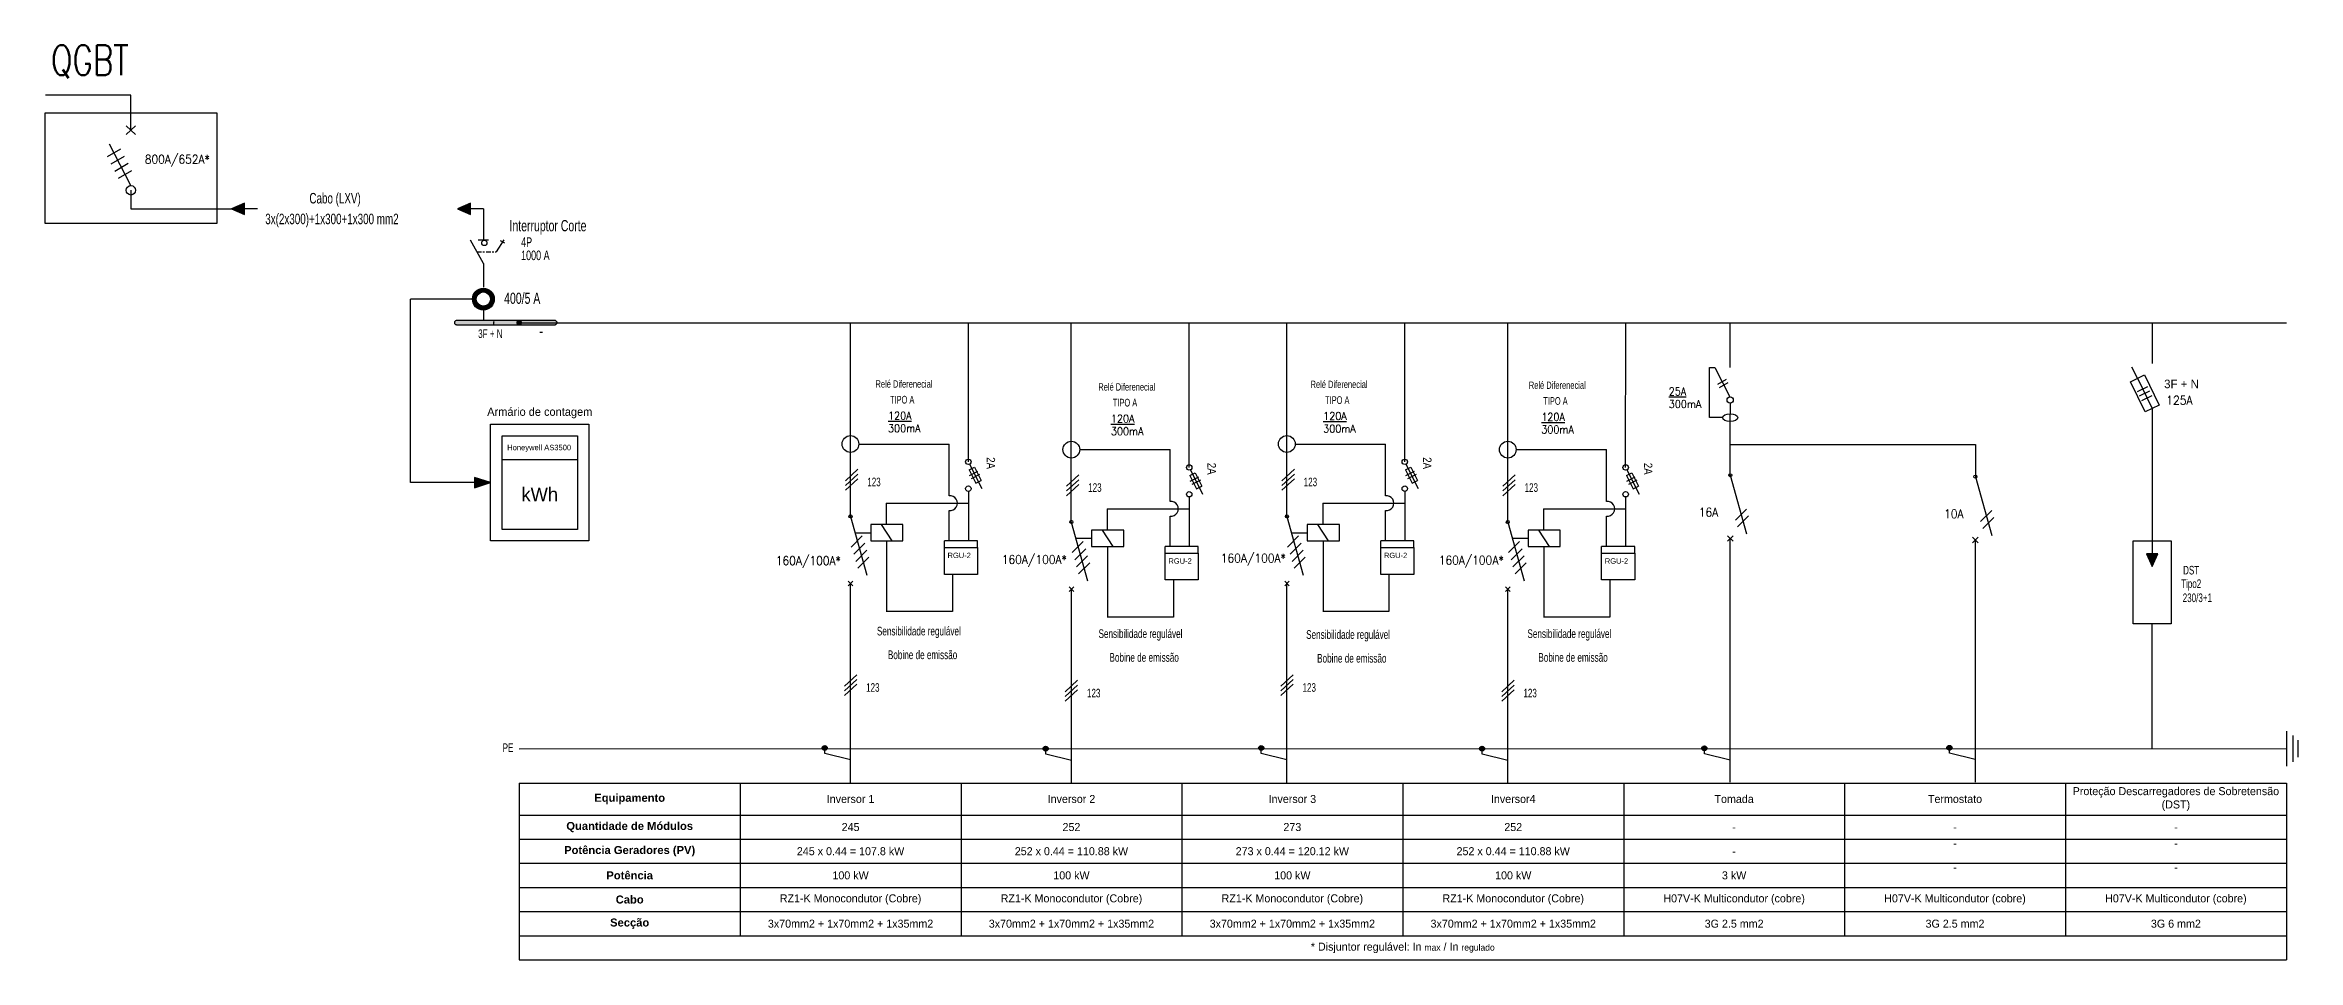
# Model space of a CAD drawing. Header units: millimetres. Extents: x -30551 to 400576, y -38343 to 69927.
# Drawn here: x 259816 to 400576, y 12745 to 69927 of the extents above; entities that cross this region are included whole.
import ezdxf
from ezdxf.enums import TextEntityAlignment as Align

# ---------------------------------------------------------------- set-up
doc = ezdxf.new("R2010")
doc.units = ezdxf.units.MM
doc.linetypes.add('atContinuous2', pattern=[0])
for name, color, linetype in [('326', 7, 'Continuous'), ('Z_entity', 7, 'Continuous'), ('Z_Mask_solid', 7, 'Continuous'), ('Z_rectangle', 7, 'Continuous'), ('Z_solid', 96, 'Continuous'), ('Z_text', 7, 'Continuous')]:
    doc.layers.add(name, color=color, linetype=linetype)
doc.styles.add('avant 1', font='')
doc.styles.add('QTNBCJ+TT111t00', font='', dxfattribs={"height": 0.2})
doc.styles.add('ROMANS', font='ROMANS.shx', dxfattribs={"width": 0.9, "height": 238.125})
doc.styles.get("Standard").update_dxf_attribs({"font": ''})
doc.styles.get('avant 1').set_extended_font_data('ITC Avant Garde Gothic')
doc.styles.get('QTNBCJ+TT111t00').set_extended_font_data('T T 1 1 1t 0 0')
doc.styles.get('Standard').set_extended_font_data('Bahnschrift Light')

# ---------------------------------------------------------------- blocks, each defined once
blk = doc.blocks.new('*T3')
at = {"color": 0, "linetype": 'ByBlock', "lineweight": -2, "transparency": 16777216}
for p, q in [((0, 0), (110409, 0)), ((0, 0), (0, -11059)), ((13801, 0), (13801, -9549)), ((27602, 0), (27602, -9549)), ((41403, 0), (41403, -9549)), ((55204, 0), (55204, -9549)), ((69006, 0), (69006, -9549)), ((82807, 0), (82807, -9549)), ((96608, 0), (96608, -9549)), ((110409, 0), (110409, -11059)), ((0, -2000), (110409, -2000)), ((0, -3510), (110409, -3510)), ((0, -5020), (110409, -5020)), ((0, -6529), (110409, -6529)), ((0, -8039), (110409, -8039)), ((0, -9549), (110409, -9549)), ((0, -11059), (110409, -11059))]:
    blk.add_line(p, q, dxfattribs=at)
at = {"color": 0, "transparency": 16777216, "char_height": 500}
for s, insert, width, attachment_point in [('{\\fArial|b1|i0|c0|p34;Equipamento}', (6901, -1000), 13798.12, 5), ('Inversor 1', (20702, -1000), 13798.12, 5), ('Inversor 2', (34503, -1000), 13798.12, 5), ('Inversor 3', (48304, -1000), 13798.12, 5), ('Inversor4', (62105, -1000), 13798.12, 5), ('Tomada', (75906, -1000), 13798.12, 5), ('Termostato', (89707, -1000), 13798.12, 5), ('Proteção Descarregadores de Sobretensão (DST)', (103508, -1000), 13798.12, 5), ('{\\fArial|b1|i0|c0|p34;Quantidade de Módulos}', (6901, -2755), 13798.12, 5), ('245', (20702, -2755), 13798.12, 5), ('252', (34503, -2755), 13798.12, 5), ('273', (48304, -2755), 13798.12, 5), ('252', (62105, -2755), 13798.12, 5), ('-', (75906, -2755), 13798.12, 5), ('-', (89707, -2755), 13798.12, 5), ('-', (103508, -2755), 13798.12, 5), ('{\\fArial|b1|i0|c0|p34;Potência Geradores (PV)}', (6901, -4265), 13798.12, 5), ('245 x 0.44 = 107.8 kW', (20702, -4265), 13798.12, 5), ('252 x 0.44 = 110.88 kW', (34503, -4265), 13798.12, 5), ('273 x 0.44 = 120.12 kW', (48304, -4265), 13798.12, 5), ('252 x 0.44 = 110.88 kW', (62105, -4265), 13798.12, 5), ('-', (89707, -3511), 13798.12, 2), ('-', (103508, -3511), 13798.12, 2), ('{\\fArial|b1|i0|c0|p34;Potência}', (6901, -5774), 13798.12, 5), ('100 kW', (20702, -5774), 13798.12, 5), ('100 kW', (34503, -5774), 13798.12, 5), ('100 kW', (48304, -5774), 13798.12, 5), ('100 kW', (62105, -5774), 13798.12, 5), ('3 kW', (75906, -5774), 13798.12, 5), ('-', (75906, -4265), 13798.12, 5), ('-', (89707, -5021), 13798.12, 2), ('-', (103508, -5021), 13798.12, 2), ('{\\fArial|b1|i0|c0|p34;Cabo}', (6901, -7284), 13798.12, 5), ('RZ1-K Monocondutor (Cobre)', (20702, -7284), 13798.12, 5), ('RZ1-K Monocondutor (Cobre)', (34503, -7284), 13798.12, 5), ('RZ1-K Monocondutor (Cobre)', (48304, -7284), 13798.12, 5), ('RZ1-K Monocondutor (Cobre)', (62105, -7284), 13798.12, 5), ('H07V-K Multicondutor (cobre)', (75906, -7284), 13798.12, 5), ('H07V-K Multicondutor (cobre)', (89707, -7284), 13798.12, 5), ('H07V-K Multicondutor (cobre)', (103508, -7284), 13798.12, 5), ('{\\fArial|b1|i0|c0|p34;Secção}', (6901, -8794), 13798.12, 5), ('3x70mm2 + 1x70mm2 + 1x35mm2 ', (20702, -8794), 13798.12, 5), ('3x70mm2 + 1x70mm2 + 1x35mm2 ', (34503, -8794), 13798.12, 5), ('3x70mm2 + 1x70mm2 + 1x35mm2 ', (48304, -8794), 13798.12, 5), ('3x70mm2 + 1x70mm2 + 1x35mm2 ', (62105, -8794), 13798.12, 5), ('3G 2.5 mm2', (75906, -8794), 13798.12, 5), ('3G 2.5 mm2', (89707, -8794), 13798.12, 5), ('3G 6 mm2', (103508, -8794), 13798.12, 5), ('* Disjuntor regulável: In {\\H0.8x;max} / In {\\H0.8x;regulado}', (55204, -10304), 110405.96, 5)]:
    blk.add_mtext(s, dxfattribs=dict(at, insert=insert, width=width, attachment_point=attachment_point))

msp = doc.modelspace()

# ---------------------------------------------------------------- hatches: boundary and pattern name
h = msp.add_hatch(color=256)
h.dxf.hatch_style = 1
h.paths.add_polyline_path([(287880, 54050, 1), (286520, 54050, 1)])
h.paths.add_polyline_path([(286758, 54050, -1), (287643, 54050, -1)], flags=16)
at = {"true_color": 0xffffff}
h = msp.add_hatch(color=7, dxfattribs=at)
h.dxf.hatch_style = 1
h.paths.add_polyline_path([(287652, 42579), (286653, 42902), (286653, 42257)])
at = {"layer": 'Z_Mask_solid', "true_color": 0xfefefe}
msp.add_hatch(color=7, dxfattribs=at).paths.add_polyline_path([(289577, 52572), (289574, 52597), (289567, 52621), (289556, 52644), (289540, 52664), (289521, 52681), (289498, 52694), (289472, 52703), (289444, 52706), (289414, 52703), (289387, 52694), (289362, 52681), (289340, 52664), (289322, 52644), (289309, 52621), (289300, 52597), (289297, 52572), (289300, 52544), (289309, 52518), (289322, 52495), (289340, 52476), (289362, 52460), (289387, 52449), (289414, 52442), (289444, 52439), (289472, 52442), (289498, 52449), (289521, 52460), (289540, 52476), (289556, 52495), (289567, 52518), (289574, 52544)])
at = {"layer": 'Z_solid'}
for color, points in [(0, [(271470, 59681), (272269, 59335), (272269, 60041)]), (0, [(285589, 59688), (286388, 59342), (286388, 60048)]), (0, [(291809, 52580), (291805, 52605), (291795, 52629), (291779, 52652), (291759, 52672), (291735, 52689), (291708, 52702), (291679, 52710), (291649, 52713), (285562, 52713), (285528, 52710), (285495, 52702), (285466, 52689), (285440, 52672), (285419, 52652), (285403, 52629), (285392, 52605), (285389, 52580), (285392, 52551), (285403, 52526), (285419, 52503), (285440, 52484), (285466, 52468), (285495, 52457), (285528, 52449), (285562, 52447), (291649, 52447), (291679, 52449), (291708, 52457), (291735, 52468), (291759, 52484), (291779, 52503), (291795, 52526), (291805, 52551)]), (7, [(287857, 52630), (287857, 52617), (287871, 52617), (287871, 52630)]), (0, [(391473, 37338), (391819, 38137), (391113, 38137)]), (0, [(308692, 25993), (308689, 25963), (308680, 25936), (308666, 25911), (308647, 25889), (308624, 25871), (308596, 25858), (308566, 25849), (308532, 25846), (308499, 25849), (308468, 25858), (308441, 25871), (308417, 25889), (308398, 25911), (308384, 25936), (308375, 25963), (308372, 25993), (308375, 26022), (308384, 26049), (308398, 26074), (308417, 26096), (308441, 26114), (308468, 26128), (308499, 26136), (308532, 26139), (308566, 26136), (308596, 26128), (308624, 26114), (308647, 26096), (308666, 26074), (308680, 26049), (308689, 26022)]), (0, [(322493, 25951), (322490, 25922), (322481, 25894), (322467, 25869), (322448, 25848), (322425, 25830), (322398, 25816), (322367, 25807), (322333, 25804), (322300, 25807), (322269, 25816), (322242, 25830), (322218, 25848), (322200, 25869), (322185, 25894), (322177, 25922), (322174, 25951), (322177, 25980), (322185, 26007), (322200, 26032), (322218, 26054), (322242, 26072), (322269, 26086), (322300, 26094), (322333, 26097), (322367, 26094), (322398, 26086), (322425, 26072), (322448, 26054), (322467, 26032), (322481, 26007), (322490, 25980)]), (0, [(335960, 25993), (335956, 25963), (335948, 25936), (335934, 25911), (335915, 25889), (335891, 25871), (335864, 25858), (335833, 25849), (335800, 25846), (335766, 25849), (335735, 25858), (335708, 25871), (335685, 25889), (335666, 25911), (335652, 25936), (335643, 25963), (335640, 25993), (335643, 26022), (335652, 26049), (335666, 26074), (335685, 26096), (335708, 26114), (335735, 26128), (335766, 26136), (335800, 26139), (335833, 26136), (335864, 26128), (335891, 26114), (335915, 26096), (335934, 26074), (335948, 26049), (335956, 26022)]), (0, [(349761, 25951), (349758, 25922), (349749, 25894), (349735, 25869), (349716, 25848), (349692, 25830), (349665, 25816), (349634, 25807), (349601, 25804), (349567, 25807), (349537, 25816), (349509, 25830), (349486, 25848), (349467, 25869), (349453, 25894), (349444, 25922), (349441, 25951), (349444, 25980), (349453, 26007), (349467, 26032), (349486, 26054), (349509, 26072), (349537, 26086), (349567, 26094), (349601, 26097), (349634, 26094), (349665, 26086), (349692, 26072), (349716, 26054), (349735, 26032), (349749, 26007), (349758, 25980)]), (0, [(363647, 25973), (363644, 25943), (363636, 25916), (363622, 25891), (363603, 25869), (363579, 25851), (363552, 25838), (363521, 25829), (363488, 25826), (363454, 25829), (363423, 25838), (363396, 25851), (363373, 25869), (363354, 25891), (363340, 25916), (363331, 25943), (363328, 25973), (363331, 26002), (363340, 26029), (363354, 26054), (363373, 26076), (363396, 26094), (363423, 26108), (363454, 26116), (363488, 26119), (363521, 26116), (363552, 26108), (363579, 26094), (363603, 26076), (363622, 26054), (363636, 26029), (363644, 26002)]), (0, [(378964, 26010), (378961, 25981), (378953, 25954), (378938, 25929), (378919, 25907), (378896, 25889), (378869, 25875), (378838, 25867), (378805, 25864), (378771, 25867), (378740, 25875), (378713, 25889), (378690, 25907), (378671, 25929), (378657, 25954), (378648, 25981), (378645, 26010), (378648, 26039), (378657, 26067), (378671, 26092), (378690, 26113), (378713, 26131), (378740, 26145), (378771, 26154), (378805, 26157), (378838, 26154), (378869, 26145), (378896, 26131), (378919, 26113), (378938, 26092), (378953, 26067), (378961, 26039)])]:
    msp.add_hatch(color=color, dxfattribs=at).paths.add_polyline_path(points)

# ---------------------------------------------------------------- linework, layer by layer
for p, q in [((265184, 66801), (259848, 66801)), ((265184, 64611), (265184, 66801)), ((264892, 64880), (265476, 64342)), ((264892, 64342), (265476, 64880)), ((263715, 62954), (264546, 63437)), ((263947, 62503), (264779, 62986)), ((264180, 62052), (265012, 62535)), ((264413, 61601), (265245, 62084)), ((265181, 60847), (265181, 59681)), ((265181, 59681), (271470, 59681)), ((286520, 54050), (282640, 54050)), ((282640, 53370), (282640, 54050)), ((282640, 42579), (282640, 53370)), ((287200, 53370), (287200, 52713)), ((317503, 43878), (317504, 52571)), ((331304, 43527), (331305, 52570)), ((344771, 43878), (344771, 52571)), ((358572, 43527), (358573, 52570)), ((365101, 49781), (365101, 52568)), ((391466, 52568), (391466, 50015)), ((390546, 49100), (390206, 49799)), ((364333, 48725), (364880, 49040)), ((364433, 48524), (364980, 48839)), ((390544, 48276), (391196, 48594)), ((390546, 49100), (391466, 47210)), ((390680, 47996), (391332, 48314)), ((390817, 47716), (391469, 48033)), ((365106, 43041), (365106, 46881)), ((365109, 47551), (365109, 46881)), ((391466, 47210), (391466, 38950)), ((310659, 44991), (316304, 44991)), ((316304, 41751), (316304, 44991)), ((324460, 44641), (330105, 44641)), ((330105, 41401), (330105, 44641)), ((337927, 44991), (343571, 44991)), ((343571, 41751), (343571, 44991)), ((351728, 44641), (357373, 44641)), ((357373, 41401), (357373, 44641)), ((365106, 44961), (380423, 44961)), ((380423, 44961), (380423, 42948)), ((286653, 42579), (282640, 42579)), ((312378, 41286), (317503, 41286)), ((316304, 38942), (316304, 40839)), ((317503, 42034), (317503, 38942)), ((326179, 40935), (331304, 40935)), ((331304, 41683), (331304, 38591)), ((339645, 41286), (344771, 41286)), ((343571, 38942), (343571, 40839)), ((344771, 42034), (344771, 38942)), ((353447, 40935), (358572, 40935)), ((358572, 41683), (358572, 38591)), ((310418, 39448), (311406, 39448)), ((311406, 39951), (311406, 38945)), ((313418, 39951), (311406, 39951)), ((312747, 38945), (312076, 39951)), ((313418, 38945), (313418, 39951)), ((325207, 39600), (325207, 38594)), ((327219, 39600), (325207, 39600)), ((326548, 38594), (325877, 39600)), ((327219, 38594), (327219, 39600)), ((330105, 38591), (330105, 40488)), ((337685, 39448), (338673, 39448)), ((338673, 39951), (338673, 38945)), ((340685, 39951), (338673, 39951)), ((340014, 38945), (339344, 39951)), ((340685, 38945), (340685, 39951)), ((352474, 39600), (352474, 38594)), ((354486, 39600), (352474, 39600)), ((353816, 38594), (353145, 39600)), ((354486, 38594), (354486, 39600)), ((357373, 38591), (357373, 40488)), ((311406, 38945), (313418, 38945)), ((312398, 38945), (312398, 34530)), ((324219, 39097), (325207, 39097)), ((325207, 38594), (327219, 38594)), ((326199, 38594), (326199, 34179)), ((338673, 38945), (340685, 38945)), ((339665, 38945), (339665, 34530)), ((351487, 39097), (352474, 39097)), ((352474, 38594), (354486, 38594)), ((353467, 38594), (353467, 34179)), ((316512, 36846), (316512, 34525)), ((343780, 36846), (343780, 34525)), ((330313, 36495), (330313, 34174)), ((357581, 36495), (357581, 34174)), ((316512, 34525), (312378, 34525)), ((330313, 34174), (326179, 34174)), ((343780, 34525), (339645, 34525)), ((357581, 34174), (353447, 34174)), ((391466, 25956), (391466, 33751))]:
    msp.add_line(p, q)
at = {"color": 0, "linetype": 'ByBlock'}
for p, q in [((310135, 40467), (310135, 52571)), ((323936, 40116), (323937, 52570)), ((337402, 40467), (337403, 52571)), ((351204, 40116), (351204, 52570)), ((317578, 43728), (318342, 42201)), ((344846, 43728), (345609, 42201)), ((317545, 43375), (317881, 43543)), ((317545, 43375), (317964, 42537)), ((317566, 43017), (318103, 43285)), ((317692, 42831), (318228, 43099)), ((317881, 43543), (318300, 42704)), ((317964, 42537), (318300, 42704)), ((331346, 43024), (331682, 43192)), ((331346, 43024), (331766, 42186)), ((331367, 42666), (331904, 42934)), ((331379, 43377), (332143, 41851)), ((331493, 42480), (332029, 42748)), ((331682, 43192), (332101, 42354)), ((331766, 42186), (332101, 42354)), ((344813, 43375), (345148, 43543)), ((344813, 43375), (345232, 42537)), ((344834, 43017), (345370, 43285)), ((344959, 42831), (345496, 43099)), ((345148, 43543), (345567, 42704)), ((345232, 42537), (345567, 42704)), ((358614, 43024), (358949, 43192)), ((358614, 43024), (359033, 42186)), ((358635, 42666), (359171, 42934)), ((358647, 43377), (359410, 41851)), ((358760, 42480), (359297, 42748)), ((358949, 43192), (359368, 42354)), ((359033, 42186), (359368, 42354)), ((365104, 43041), (366124, 39369)), ((380421, 42948), (381441, 39275)), ((366123, 40922), (365433, 40232)), ((381440, 40828), (380750, 40139)), ((310135, 40467), (311155, 36794)), ((323936, 40116), (324956, 36443)), ((337402, 40467), (338423, 36794)), ((351204, 40116), (352224, 36443)), ((366252, 40498), (365562, 39808)), ((381569, 40404), (380879, 39715)), ((310868, 39243), (310178, 38554)), ((311038, 38795), (310348, 38105)), ((311153, 38347), (310464, 37657)), ((324669, 38892), (323979, 38203)), ((324839, 38444), (324149, 37754)), ((338135, 39243), (337445, 38554)), ((338305, 38795), (337616, 38105)), ((338421, 38347), (337731, 37657)), ((351936, 38892), (351247, 38203)), ((352106, 38444), (351417, 37754)), ((365282, 38911), (364931, 39261)), ((364931, 38911), (365282, 39261)), ((365106, 23858), (365106, 39086)), ((380599, 38817), (380248, 39168)), ((380248, 38817), (380599, 39168)), ((380423, 23858), (380423, 38993)), ((311283, 37923), (310593, 37234)), ((324954, 37996), (324265, 37307)), ((325084, 37572), (324394, 36883)), ((338550, 37923), (337860, 37234)), ((352222, 37996), (351532, 37307)), ((352351, 37572), (351662, 36883)), ((310289, 36127), (309999, 36417)), ((309999, 36127), (310289, 36417)), ((310144, 23804), (310144, 36272)), ((324090, 35777), (323800, 36066)), ((323800, 35777), (324090, 36066)), ((323945, 23804), (323945, 35921)), ((337557, 36127), (337267, 36417)), ((337267, 36127), (337557, 36417)), ((337412, 23804), (337412, 36272)), ((351358, 35777), (351068, 36066)), ((351068, 35777), (351358, 36066)), ((351213, 23804), (351213, 35921))]:
    msp.add_line(p, q, dxfattribs=at)
at = {"linetype": 'ByBlock', "ltscale": 2}
for p, q in [((312378, 41286), (312378, 39951)), ((326179, 40935), (326179, 39600)), ((339645, 41286), (339645, 39951)), ((353447, 40935), (353447, 39600)), ((316004, 38522), (316004, 38942)), ((318069, 38942), (316004, 38942)), ((318069, 38522), (318069, 38942)), ((329805, 38172), (329805, 38591)), ((331870, 38591), (329805, 38591)), ((331870, 38172), (331870, 38591)), ((343271, 38522), (343271, 38942)), ((345336, 38942), (343271, 38942)), ((345336, 38522), (345336, 38942)), ((357072, 38172), (357072, 38591)), ((359137, 38591), (357072, 38591)), ((359137, 38172), (359137, 38591))]:
    msp.add_line(p, q, dxfattribs=at)
for points in [[(259816, 65699), (270553, 65699), (270553, 58767), (259816, 58767)], [(390109, 48886), (390984, 49314), (391904, 47424), (391028, 46997)], [(287652, 46227), (293797, 46227), (293797, 38932), (287652, 38932)], [(288374, 45504), (293074, 45504), (293074, 39654), (288374, 39654)], [(288374, 44032), (293074, 44032), (293074, 39654), (288374, 39654)], [(286653, 42902), (286653, 42257), (287652, 42579)], [(390271, 38950), (392661, 38950), (392661, 33751), (390271, 33751)]]:
    msp.add_lwpolyline(points, close=True)
for points in [[(265181, 61142), (263844, 63732)], [(364635, 46641), (363814, 46641), (363814, 49781), (364144, 49781), (365081, 47940)]]:
    msp.add_lwpolyline(points)
for points in [[(316004, 38522), (318069, 38522), (318069, 36846), (316004, 36846)], [(329805, 38172), (331870, 38172), (331870, 36495), (329805, 36495)], [(343271, 38522), (345336, 38522), (345336, 36846), (343271, 36846)], [(357072, 38172), (359137, 38172), (359137, 36495), (357072, 36495)]]:
    msp.add_lwpolyline(points, close=True, dxfattribs=at)
for centre, radius in [((265181, 60847), 294), ((287200, 54050), 680), ((287200, 54050), 443), ((365101, 47746), 195), ((310135, 44991), 524), ((323936, 44641), 524), ((337402, 44991), 524), ((351204, 44641), 524)]:
    msp.add_circle(centre, radius)
at = {"color": 0, "linetype": 'ByBlock'}
for centre, radius in [((317503, 43878), 168), ((331304, 43527), 168), ((344771, 43878), 168), ((358572, 43527), 168), ((317503, 42201), 168), ((344771, 42201), 168), ((365106, 43041), 96.6), ((380423, 42948), 96.6), ((331304, 41851), 168), ((358572, 41851), 168), ((310137, 40467), 96.6), ((323938, 40116), 96.6), ((337405, 40467), 96.6), ((351206, 40116), 96.6)]:
    msp.add_circle(centre, radius, dxfattribs=at)
for centre in [(316359, 41295), (330160, 40944), (343626, 41295), (357428, 40944)]:
    msp.add_arc(centre, 460, 263.11682, 96.88318)
msp.add_ellipse((365106, 46640), major_axis=(471, 0), ratio=0.510093)
at = {"layer": 'Z_entity', "color": 7}
for points in [[(271470, 59681), (272269, 59335), (272269, 60041), (271470, 59681)], [(285589, 59688), (286388, 59342), (286388, 60048), (285589, 59688)], [(291809, 52580), (291805, 52605), (291795, 52629), (291779, 52652), (291759, 52672), (291735, 52689), (291708, 52702), (291679, 52710), (291649, 52713), (285562, 52713), (285528, 52710), (285495, 52702), (285466, 52689), (285440, 52672), (285419, 52652), (285403, 52629), (285392, 52605), (285389, 52580), (285389, 52580), (285392, 52551), (285403, 52526), (285419, 52503), (285440, 52484), (285466, 52468), (285495, 52457), (285528, 52449), (285562, 52447), (291649, 52447), (291679, 52449), (291708, 52457), (291735, 52468), (291759, 52484), (291779, 52503), (291795, 52526), (291805, 52551), (291809, 52580), (291809, 52580)], [(289577, 52572), (289574, 52597), (289567, 52621), (289556, 52644), (289540, 52664), (289521, 52681), (289498, 52694), (289472, 52703), (289444, 52706), (289414, 52703), (289387, 52694), (289362, 52681), (289340, 52664), (289322, 52644), (289309, 52621), (289300, 52597), (289297, 52572), (289300, 52544), (289309, 52518), (289322, 52495), (289340, 52476), (289362, 52460), (289387, 52449), (289414, 52442), (289444, 52439), (289472, 52442), (289498, 52449), (289521, 52460), (289540, 52476), (289556, 52495), (289567, 52518), (289574, 52544), (289577, 52572), (289577, 52572)], [(391473, 37338), (391819, 38137), (391113, 38137), (391473, 37338)], [(308692, 25993), (308689, 25963), (308680, 25936), (308666, 25911), (308647, 25889), (308624, 25871), (308596, 25858), (308566, 25849), (308532, 25846), (308499, 25849), (308468, 25858), (308441, 25871), (308417, 25889), (308398, 25911), (308384, 25936), (308375, 25963), (308372, 25993), (308375, 26022), (308384, 26049), (308398, 26074), (308417, 26096), (308441, 26114), (308468, 26128), (308499, 26136), (308532, 26139), (308566, 26136), (308596, 26128), (308624, 26114), (308647, 26096), (308666, 26074), (308680, 26049), (308689, 26022), (308692, 25993), (308692, 25993)], [(322493, 25951), (322490, 25922), (322481, 25894), (322467, 25869), (322448, 25848), (322425, 25830), (322398, 25816), (322367, 25807), (322333, 25804), (322300, 25807), (322269, 25816), (322242, 25830), (322218, 25848), (322200, 25869), (322185, 25894), (322177, 25922), (322174, 25951), (322177, 25980), (322185, 26007), (322200, 26032), (322218, 26054), (322242, 26072), (322269, 26086), (322300, 26094), (322333, 26097), (322367, 26094), (322398, 26086), (322425, 26072), (322448, 26054), (322467, 26032), (322481, 26007), (322490, 25980), (322493, 25951), (322493, 25951)], [(335960, 25993), (335956, 25963), (335948, 25936), (335934, 25911), (335915, 25889), (335891, 25871), (335864, 25858), (335833, 25849), (335800, 25846), (335766, 25849), (335735, 25858), (335708, 25871), (335685, 25889), (335666, 25911), (335652, 25936), (335643, 25963), (335640, 25993), (335643, 26022), (335652, 26049), (335666, 26074), (335685, 26096), (335708, 26114), (335735, 26128), (335766, 26136), (335800, 26139), (335833, 26136), (335864, 26128), (335891, 26114), (335915, 26096), (335934, 26074), (335948, 26049), (335956, 26022), (335960, 25993), (335960, 25993)], [(349761, 25951), (349758, 25922), (349749, 25894), (349735, 25869), (349716, 25848), (349692, 25830), (349665, 25816), (349634, 25807), (349601, 25804), (349567, 25807), (349537, 25816), (349509, 25830), (349486, 25848), (349467, 25869), (349453, 25894), (349444, 25922), (349441, 25951), (349444, 25980), (349453, 26007), (349467, 26032), (349486, 26054), (349509, 26072), (349537, 26086), (349567, 26094), (349601, 26097), (349634, 26094), (349665, 26086), (349692, 26072), (349716, 26054), (349735, 26032), (349749, 26007), (349758, 25980), (349761, 25951), (349761, 25951)], [(363647, 25973), (363644, 25943), (363636, 25916), (363622, 25891), (363603, 25869), (363579, 25851), (363552, 25838), (363521, 25829), (363488, 25826), (363454, 25829), (363423, 25838), (363396, 25851), (363373, 25869), (363354, 25891), (363340, 25916), (363331, 25943), (363328, 25973), (363331, 26002), (363340, 26029), (363354, 26054), (363373, 26076), (363396, 26094), (363423, 26108), (363454, 26116), (363488, 26119), (363521, 26116), (363552, 26108), (363579, 26094), (363603, 26076), (363622, 26054), (363636, 26029), (363644, 26002), (363647, 25973), (363647, 25973)], [(378964, 26010), (378961, 25981), (378953, 25954), (378938, 25929), (378919, 25907), (378896, 25889), (378869, 25875), (378838, 25867), (378805, 25864), (378771, 25867), (378740, 25875), (378713, 25889), (378690, 25907), (378671, 25929), (378657, 25954), (378648, 25981), (378645, 26010), (378648, 26039), (378657, 26067), (378671, 26092), (378690, 26113), (378713, 26131), (378740, 26145), (378771, 26154), (378805, 26157), (378838, 26154), (378869, 26145), (378896, 26131), (378919, 26113), (378938, 26092), (378953, 26067), (378961, 26039), (378964, 26010), (378964, 26010)]]:
    msp.add_lwpolyline(points, dxfattribs=at)
at = {"layer": 'Z_entity', "color": 0}
for points in [[(273081, 59688), (272269, 59688)], [(287200, 59695), (286388, 59695)], [(287200, 59695), (287200, 57733)], [(287200, 56268), (286401, 57733)], [(287520, 57733), (286881, 57733)], [(288479, 57760), (287999, 57001)], [(286801, 57001), (287080, 57001)], [(287174, 57001), (287280, 57001)], [(287373, 57001), (287666, 57001)], [(287760, 57001), (287853, 57001)], [(287946, 57001), (287999, 57001)], [(288253, 57707), (288532, 57560)], [(287200, 56268), (287200, 54789)], [(291649, 52713), (285562, 52713)], [(285562, 52447), (291649, 52447)], [(287831, 52643), (287831, 52462)], [(289442, 52571), (399851, 52567)], [(309831, 42699), (310604, 43418)], [(309831, 42406), (310604, 43112)], [(309831, 42113), (310604, 42819)], [(323632, 42348), (324405, 43067)], [(323632, 42055), (324405, 42761)], [(323632, 41762), (324405, 42468)], [(337098, 42699), (337871, 43418)], [(337098, 42406), (337871, 43112)], [(337098, 42113), (337871, 42819)], [(350900, 42348), (351672, 43067)], [(350900, 42055), (351672, 42761)], [(350900, 41762), (351672, 42468)], [(391466, 38950), (391466, 38137)], [(309758, 29854), (310530, 30573)], [(309758, 29561), (310530, 30267)], [(309758, 29268), (310530, 29974)], [(323559, 29503), (324332, 30222)], [(323559, 29210), (324332, 29916)], [(323559, 28917), (324332, 29623)], [(337025, 29854), (337798, 30573)], [(337025, 29561), (337798, 30267)], [(337025, 29268), (337798, 29974)], [(350827, 29503), (351599, 30222)], [(350827, 29210), (351599, 29916)], [(350827, 28917), (351599, 29623)], [(399851, 27048), (399851, 24863)], [(400256, 26781), (400256, 25130)], [(289444, 25949), (399851, 25956)], [(308532, 25646), (308532, 25993)], [(310144, 25260), (308532, 25646)], [(322334, 25604), (322334, 25951)], [(323945, 25218), (322334, 25604)], [(335800, 25646), (335800, 25993)], [(337412, 25260), (335800, 25646)], [(349601, 25604), (349601, 25951)], [(351213, 25218), (349601, 25604)], [(363488, 25626), (363488, 25973)], [(365100, 25240), (363488, 25626)], [(378805, 25664), (378805, 26010)], [(380417, 25278), (378805, 25664)], [(400576, 26488), (400576, 25423)]]:
    msp.add_lwpolyline(points, dxfattribs=at)
at = {"layer": 'Z_entity', "color": 0, "linetype": 'atContinuous2'}
for centre, radius in [((287261, 57559), 166), ((289442, 52571), 135)]:
    msp.add_circle(centre, radius, dxfattribs=at)
at = {"layer": 'Z_rectangle', "color": 7, "linetype": 'atContinuous2'}
for p, q in [((287200, 59198), (287200, 59185)), ((287857, 52630), (287857, 52617)), ((287857, 52630), (287871, 52630)), ((287871, 52617), (287857, 52617)), ((287871, 52617), (287871, 52630))]:
    msp.add_line(p, q, dxfattribs=at)
at = {"layer": 'Z_solid', "color": 28, "true_color": 0x0e0e0e}
msp.add_line((290728, 51984), (290893, 51984), dxfattribs=at)

# ---------------------------------------------------------------- block references
msp.add_blockref('*T3', (289442, 23804))

# ---------------------------------------------------------------- texts
at = {"lineweight": -3, "style": 'ROMANS', "width": 0.75}
msp.add_text('QGBT', height=1890.8, dxfattribs=at).set_placement((260190, 68036))
for s, insert, char_height, width, attachment_point in [('3F + N', (392214, 49015), 536.3, 2285.07, 1), ('\\pxqc;Armário de contagem', (290724, 46932), 513.54, 7000.41, 5), ('\\pxqc;kWh', (290724, 41843), 855.9, 7000.41, 5)]:
    msp.add_mtext(s, dxfattribs=dict(insert=insert, char_height=char_height, width=width, attachment_point=attachment_point))
at = {"insert": (290687, 44722), "char_height": 342.36, "attachment_point": 5}
msp.add_mtext_dynamic_manual_height_columns('\\pxqc;Honeywell AS3500', width=4700.99, gutter_width=713, heights=[0], dxfattribs=at)
at = {"color": 0, "linetype": 'ByBlock', "char_height": 527.28, "width": 3574.44, "attachment_point": 1, "rotation": 270}
for insert in [(319171, 44167), (332972, 43816), (346439, 44167), (360240, 43816)]:
    msp.add_mtext('{\\fSwis721 Cn BT|b0|i0|c0|p34;2A}', dxfattribs=dict(at, insert=insert))
at = {"linetype": 'ByBlock', "ltscale": 2, "char_height": 335.32, "attachment_point": 5, "style": 'avant 1'}
for insert in [(316931, 38027), (344198, 38027), (330732, 37677), (357999, 37677)]:
    msp.add_mtext_dynamic_manual_height_columns('{\\fArial|b0|i0|c0|p34;RGU-2}', width=1.41, gutter_width=26, heights=[0.655], dxfattribs=dict(at, insert=insert))
at = {"layer": '326', "linetype": 'Continuous', "style": 'ROMANS', "width": 0.9}
for s, p in [('800A/652A*', (268081, 62515)), ('125A', (393167, 47452)), ('16A', (363753, 40456)), ('10A', (379070, 40362)), ('160A/100A*', (307508, 37429)), ('160A/100A*', (321625, 37499)), ('160A/100A*', (335312, 37590)), ('160A/100A*', (348921, 37456))]:
    msp.add_text(s, height=543.5, dxfattribs=at).set_placement(p, align=Align.CENTER)
for s, p in [('%%U25A', (361266, 48033)), ('%%U120A', (312488, 46521)), ('%%U120A', (326412, 46337)), ('%%U120A', (339672, 46497)), ('%%U120A', (353306, 46444)), ('300mA', (361266, 47243)), ('300mA', (312488, 45731)), ('300mA', (326412, 45547)), ('300mA', (339672, 45707)), ('300mA', (353306, 45654))]:
    msp.add_text(s, height=487.9, dxfattribs=at).set_placement(p)
at = {"layer": 'Z_text', "color": 0, "style": 'QTNBCJ+TT111t00', "width": 0.7}
for s, height, rotation, p in [('Cabo (LXV)', 656.2, 0.00055, (276332, 60027)), ('3x(2x300)+1x300+1x300 mm2', 656.25, 0.00055, (273575, 58730)), ('Interruptor Corte', 699.9, 0.00055, (288836, 58288)), ('4P', 600.6, 0.00055, (289559, 57309)), ('1000 A', 600.6, 0.00055, (289559, 56483)), ('400/5 A', 699.9, 359.99945, (288500, 53751)), ('3F + N', 536.3, 0.00055, (286877, 51616)), ('Relé Diferenecial ', 459.2, 0.00055, (311701, 48515)), ('TIPO A', 480.5, 0.00055, (312608, 47521)), ('Relé Diferenecial ', 459.2, 0.00055, (325625, 48331)), ('Relé Diferenecial ', 459.2, 0.00055, (338885, 48491)), ('TIPO A', 480.5, 0.00055, (339792, 47497)), ('Relé Diferenecial ', 459.2, 0.00055, (352519, 48438)), ('TIPO A', 480.5, 0.00055, (353426, 47444)), ('TIPO A', 480.5, 0.00055, (326532, 47337)), ('123', 536.3, 0.00055, (311189, 42352)), ('123', 536.3, 0.00055, (324991, 42002)), ('123', 536.3, 0.00055, (338457, 42352)), ('123', 536.3, 0.00055, (352258, 42002)), ('DST', 536.3, 0.00055, (393401, 36838)), ('Tipo2', 536.3, 0.00055, (393277, 35994)), ('230/3+1', 536.3, 0.00055, (393376, 35113)), ('Sensibilidade regulável', 544.48, 0.00055, (311790, 33028)), ('Sensibilidade regulável', 544.48, 0.00055, (325636, 32865)), ('Sensibilidade regulável', 544.48, 0.00055, (338608, 32812)), ('Sensibilidade regulável', 544.48, 0.00055, (352433, 32865)), ('Bobine de emissão', 544.48, 0.00055, (312476, 31545)), ('Bobine de emissão', 544.48, 0.00055, (326322, 31382)), ('Bobine de emissão', 544.48, 0.00055, (339293, 31329)), ('Bobine de emissão', 544.48, 0.00055, (353118, 31382)), ('123', 536.3, 0.00055, (311116, 29507)), ('123', 536.3, 0.00055, (324917, 29157)), ('123', 536.3, 0.00055, (338384, 29507)), ('123', 536.3, 0.00055, (352185, 29157)), ('PE', 536.3, 0.00055, (288407, 25741))]:
    msp.add_text(s, height=height, rotation=rotation, dxfattribs=at).set_placement(p)

doc.saveas('drawing.dxf')
